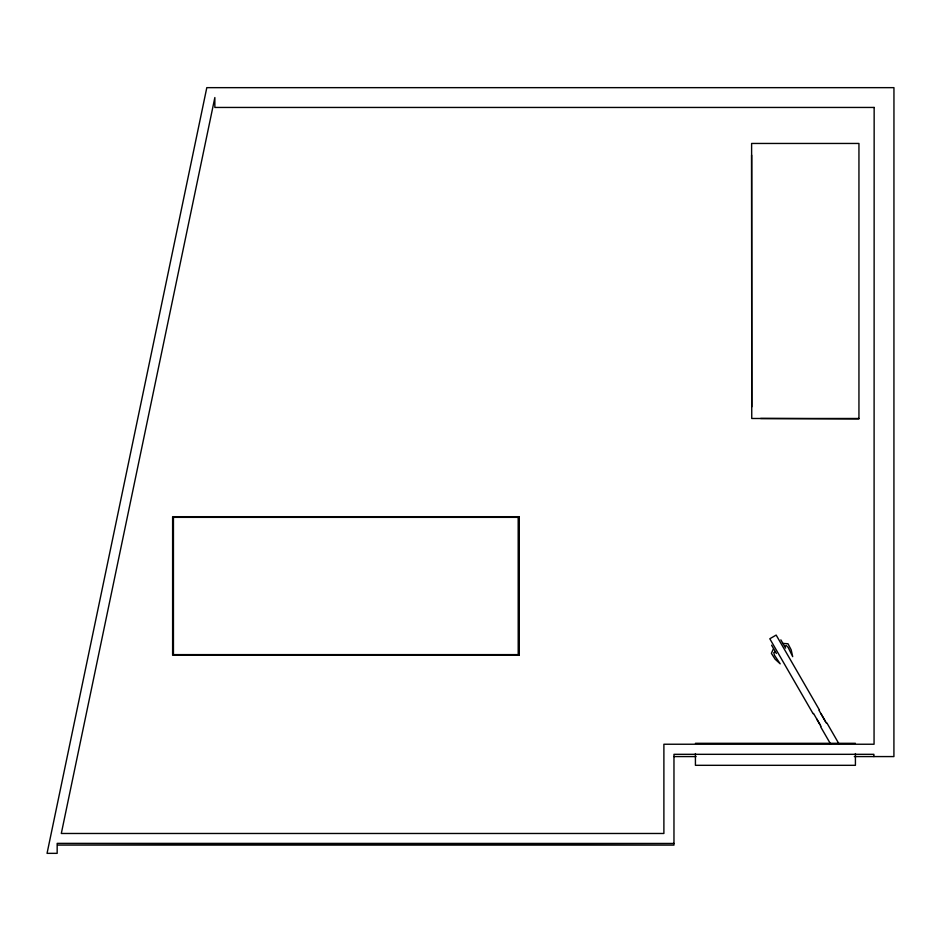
<?xml version="1.0" encoding="UTF-8"?>
<svg xmlns="http://www.w3.org/2000/svg" width="941" height="941" viewBox="0 0 941 941"><rect width="100%" height="100%" fill="white"/><g stroke="black" fill="none" stroke-linecap="round" stroke-linejoin="round"><path stroke-width="1.41" d="M773.231 649.172L771.385 653.336L775.113 659.17L780.207 663.84L774.525 655.348L773.773 652.701L775.396 651.76M784.641 646.42L786.253 645.491L788.17 647.467L792.687 656.642L791.193 649.89L788.005 643.75L782.912 643.432M820.07 724.758L813.53 713.443M825.528 721.606L818.999 710.29M858.945 418.486L751.753 418.486L751.612 143.455L858.945 143.455L858.945 418.91L760.61 418.486M519.009 516.691L172.615 516.691L172.615 655.277L519.032 655.277L519.009 516.691L519.032 655.277M695.423 743.308L855.416 743.308M673.968 756.576L696.022 756.576M854.322 756.576L893.915 756.576L893.95 87.654L206.808 87.654L47.05 853.346L57.166 853.346L57.178 843.371L673.968 843.454L57.577 845.077L673.968 845.1L673.968 754.317L873.883 754.317L873.883 756.576M780.854 639.856L785.617 648.102M819.446 710.032L776.16 635.081L769.809 638.751L813.095 713.701M826.892 722.935L839.031 743.966M820.87 713.537L826.445 723.194M816.741 718.995L820.987 726.346M820.54 726.605L830.538 743.919M771.596 645.197L776.36 653.454M751.612 155.1L751.753 406.841M855.416 753.576L855.416 765.315L695.423 765.315L695.423 753.576M874.154 107.45L874.06 744.237L663.887 744.237L663.887 833.479L61.306 833.479L214.854 97.546L214.854 107.45L874.154 107.45M518.185 517.35L173.438 517.35L173.438 654.618L518.209 654.618L518.185 517.35"/></g></svg>
